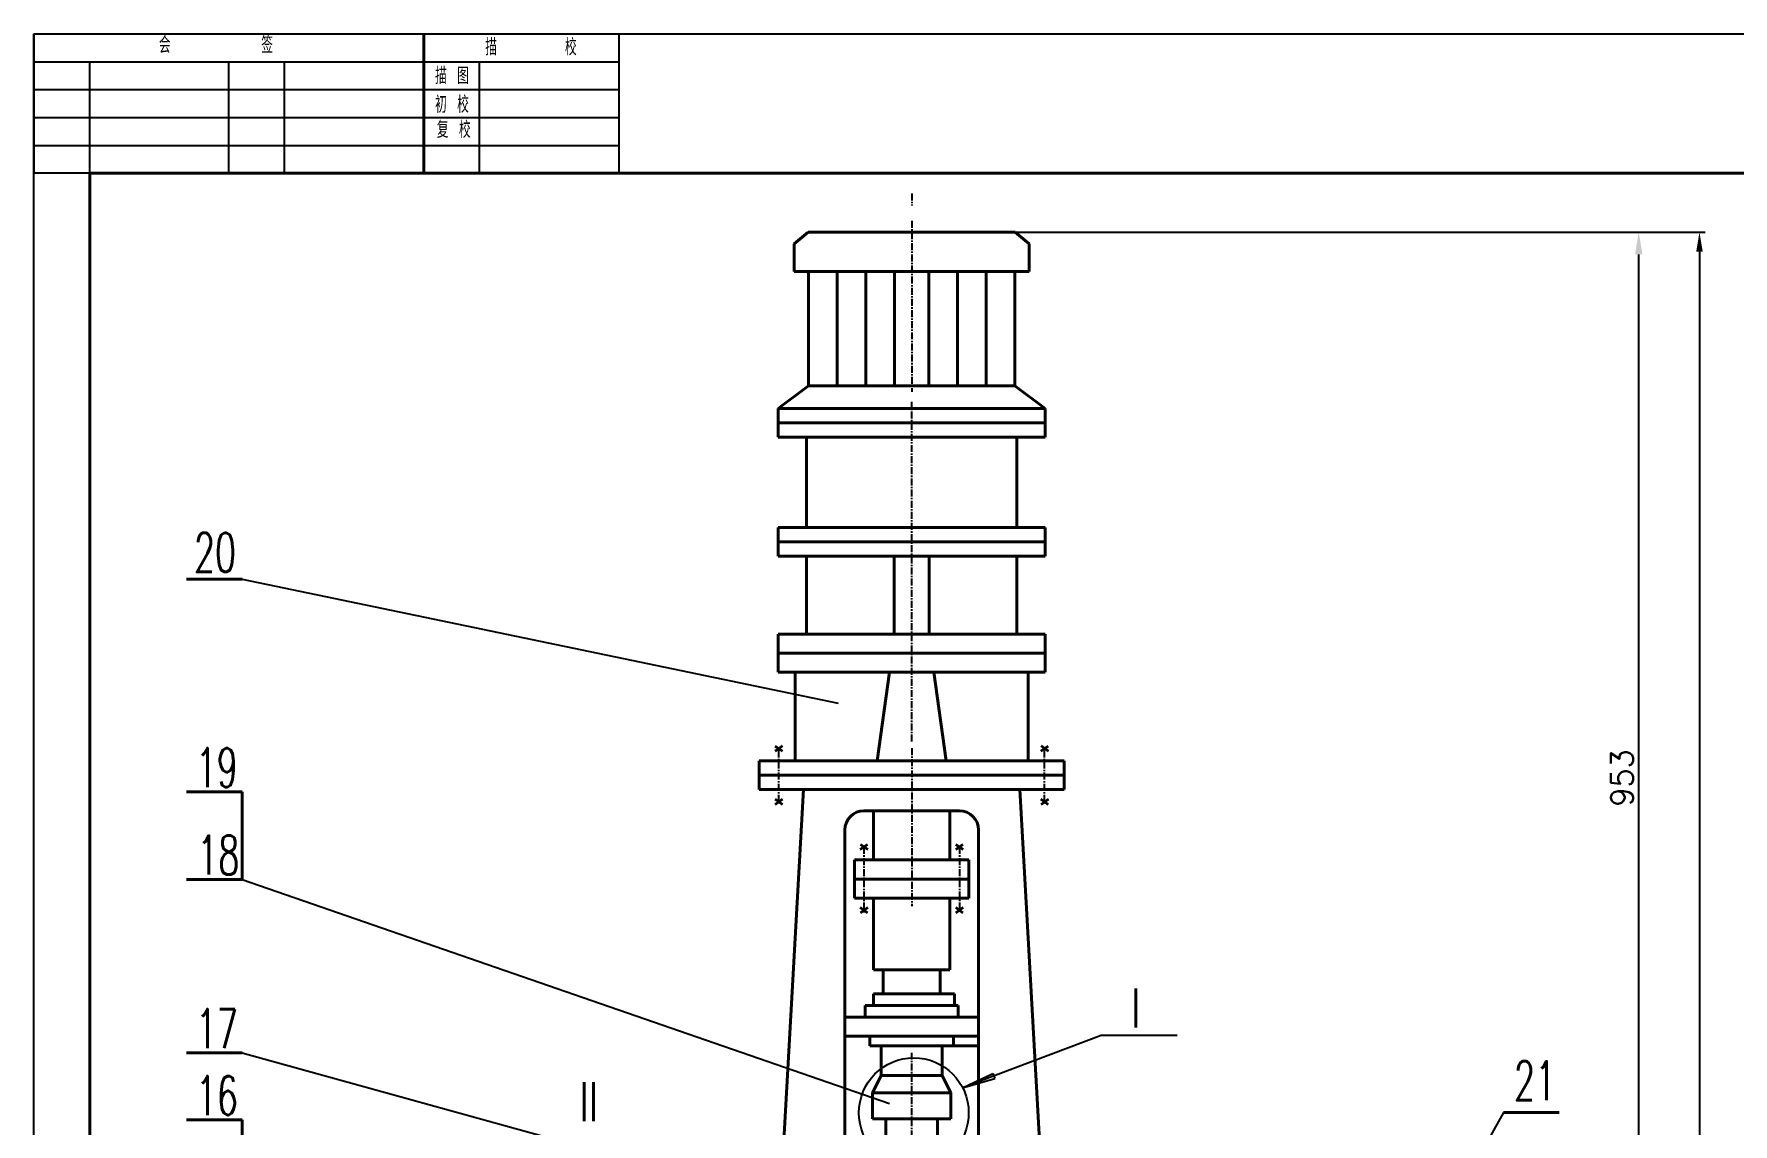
# Model space of a CAD drawing. Header units: inches. Extents: x 22 to 616, y 7 to 848.
# Drawn here: x 22.1 to 327.2, y 652 to 847.7 of the extents above; entities that cross this region are included whole.
import ezdxf

# ---------------------------------------------------------------- set-up
doc = ezdxf.new("R2010")
doc.units = ezdxf.units.IN
doc.header["$MEASUREMENT"] = 0
doc.linetypes.add('CENTER', pattern=[2, 1.25, -0.25, 0.25, -0.25])
doc.layers.get('DEFPOINTS').update_dxf_attribs({"lineweight": 25})
doc.layers.add('1', color=1, linetype='Continuous', lineweight=40)
doc.layers.add('2', color=3, linetype='CENTER', lineweight=25)
doc.styles.add('HZ', font='txt', dxfattribs={"width": 0.5, "bigfont": 'hztxt'})
doc.styles.get("Standard").update_dxf_attribs({"font": 'txt', "bigfont": 'gbcbig.shx'})
doc.dimstyles.new('1', dxfattribs={"dimtxt": 0.18, "dimasz": 0.18, "dimexe": 0.18, "dimexo": 0.0625, "dimgap": 0.09, "dimtad": 0, "dimtih": 1, "dimtoh": 1, "dimdec": 4, "dimzin": 0, "dimdsep": 46, "dimtxsty": 'Standard', "dimcen": 0.09, "dimadec": 0, "dimazin": 0, "dimtfac": 1, "dimtdec": 4, "dimtofl": 0, "dimtmove": 0, "dimatfit": 3, "dimfxl": 1, "dimtolj": 1, "dimtzin": 0, "dimarcsym": 0})

# ---------------------------------------------------------------- blocks, each defined once
blk = doc.blocks.new('*D69')
at = {"color": 0, "lineweight": -2}
for p, q in [((198.27, 812.13), (311.23, 812.13)), ((310.23, 618.33), (310.23, 808.13)), ((310.23, 614.33), (311.23, 614.33))]:
    blk.add_line(p, q, dxfattribs=at)
at = {"color": 0}
for points in [[(309.57, 808.13), (310.9, 808.13), (310.23, 812.13)], [(309.57, 618.33), (310.9, 618.33), (310.23, 614.33)]]:
    blk.add_solid(points, dxfattribs=at)
at = {"layer": 'DEFPOINTS', "color": 0}
for p in [(198.27, 812.13), (310.23, 812.13), (310.23, 614.33)]:
    blk.add_point(p, dxfattribs=at)
at = {"color": 0, "insert": (307.23, 714.11), "char_height": 4, "attachment_point": 5, "rotation": 90}
blk.add_mtext('\\A1;953', dxfattribs=at)
blk = doc.blocks.new('*D13')
for p, q in [((-403.063309, 432.45082), (-427.911056, 423.049232)), ((-389.417393, 432.45082), (-403.063309, 432.45082)), ((-427.911056, 423.049232), (-422.495034, 425.631228)), ((-427.911056, 423.049232), (-422.142373, 424.699169)), ((-422.495034, 425.631228), (-422.142373, 424.699169))]:
    blk.add_line(p, q)

msp = doc.modelspace()

# ---------------------------------------------------------------- linework, layer by layer
for p, q in [((22.06711, 847.72181), (616.06711, 847.72181)), ((22.06711, 6.72181), (22.06711, 847.72181)), ((22.06711, 847.72181), (22.06711, 822.72181)), ((127.06711, 847.72181), (127.06711, 822.72181)), ((22.06711, 842.72181), (127.06711, 842.72181)), ((32.06711, 822.72181), (32.06711, 842.72181)), ((57.06711, 822.72181), (57.06711, 842.72181)), ((67.06711, 822.72181), (67.06711, 842.72181)), ((102.06711, 822.72181), (102.06711, 842.72181)), ((22.06711, 837.72181), (127.06711, 837.72181)), ((22.06711, 832.72181), (127.06711, 832.72181)), ((22.06711, 827.72181), (127.06711, 827.72181)), ((127.06711, 822.72181), (22.06711, 822.72181)), ((198.27173, 812.12688), (322.13511, 812.12688)), ((321.13511, 808.62688), (321.13511, 321.89433)), ((59.47175, 749.79197), (166.47288, 727.56782)), ((59.47175, 695.87186), (175.67282, 655.6548)), ((59.47175, 664.71151), (175.33208, 632.72967)), ((285.96698, 654.04781), (231.65726, 557.29576))]:
    msp.add_line(p, q)
msp.add_circle((180.05236, 653.98485), 9.852)
msp.add_solid([(320.55178, 808.62688), (321.71844, 808.62688), (321.13511, 812.12688)])
at = {"layer": '1'}
for p, q in [((92.06711, 847.72181), (92.06711, 822.72181)), ((32.06711, 822.72181), (606.06711, 822.72181)), ((32.06711, 16.72181), (32.06711, 822.72181)), ((158.58993, 810.03781), (161.07968, 812.12688)), ((161.07968, 812.12688), (198.27173, 812.12688)), ((200.76147, 810.03781), (198.27173, 812.12688)), ((158.58993, 805.05832), (158.58993, 810.03781)), ((200.76147, 805.05832), (200.76147, 810.03781)), ((158.58993, 805.05832), (200.76147, 805.05832)), ((161.1645, 805.05832), (161.1645, 784.53106)), ((166.3065, 805.05832), (166.3065, 784.53106)), ((171.4485, 805.05832), (171.4485, 784.53106)), ((176.5905, 805.05832), (176.5905, 784.53106)), ((182.7609, 805.05832), (182.7609, 784.53106)), ((182.7609, 805.05832), (182.7609, 784.53106)), ((187.9029, 805.05832), (187.9029, 784.53106)), ((193.0449, 805.05832), (193.0449, 784.53106)), ((198.1869, 805.05832), (198.1869, 784.53106)), ((155.6871, 780.45057), (161.1645, 784.53106)), ((161.1645, 784.53106), (198.1869, 784.53106)), ((203.66431, 780.45057), (198.1869, 784.53106)), ((203.66431, 780.45057), (155.6871, 780.45057)), ((155.6871, 775.30857), (155.6871, 780.45057)), ((203.66431, 775.30857), (203.66431, 780.45057)), ((155.6871, 777.87957), (203.66431, 777.87957)), ((155.6871, 775.30857), (203.66431, 775.30857)), ((160.80382, 759.07495), (160.80382, 775.30857)), ((198.54759, 759.07495), (198.54759, 775.30857)), ((155.6871, 753.93295), (155.6871, 759.07495)), ((203.66431, 759.07495), (155.6871, 759.07495)), ((203.66431, 753.93295), (203.66431, 759.07495)), ((203.66431, 756.50395), (155.6871, 756.50395)), ((203.66431, 753.93295), (155.6871, 753.93295)), ((160.80382, 753.93295), (160.80382, 739.96061)), ((176.53524, 739.96061), (176.53524, 753.93295)), ((182.81617, 739.96061), (182.81617, 753.93295)), ((198.54759, 753.93295), (198.54759, 739.96061)), ((49.47175, 749.79197), (59.47175, 749.79197)), ((155.6871, 739.96061), (203.66431, 739.96061)), ((155.6871, 733.10461), (155.6871, 739.96061)), ((203.66431, 733.10461), (203.66431, 739.96061)), ((155.6871, 736.53261), (203.66431, 736.53261)), ((155.6871, 733.10461), (203.66431, 733.10461)), ((158.77204, 717.17128), (158.77204, 733.10461)), ((175.69817, 733.10461), (173.46598, 717.17128)), ((183.65324, 733.10461), (185.88543, 717.17128)), ((200.57937, 717.17128), (200.57937, 733.10461)), ((152.29124, 717.17128), (207.06017, 717.17128)), ((152.29124, 712.02928), (152.29124, 717.17128)), ((156.45189, 719.84892), (155.13797, 718.9119)), ((155.17426, 719.84451), (156.47624, 718.91602)), ((204.17714, 719.84451), (202.87517, 718.91602)), ((202.89952, 719.84892), (204.21344, 718.9119)), ((207.06017, 712.02928), (207.06017, 717.17128)), ((152.29124, 714.60028), (207.06017, 714.60028)), ((49.47175, 711.59856), (59.47175, 711.59856)), ((59.47175, 711.59856), (59.47175, 695.87186)), ((152.29124, 712.02928), (207.06017, 712.02928)), ((160.26743, 712.02928), (155.14771, 621.60874)), ((199.08398, 712.02928), (204.20369, 621.60874)), ((156.45189, 709.35163), (155.13797, 710.28865)), ((155.17426, 709.35604), (156.47624, 710.28453)), ((171.1057, 708.21357), (188.2457, 708.21357)), ((172.8197, 708.21357), (172.8197, 699.37741)), ((186.5317, 708.21357), (186.5317, 699.37741)), ((204.17714, 709.35604), (202.87517, 710.28453)), ((202.89952, 709.35163), (204.21344, 710.28865)), ((167.6777, 704.78557), (167.6777, 633.14246)), ((191.6737, 704.78557), (191.6737, 633.14246)), ((171.74761, 702.17203), (170.43369, 701.23501)), ((170.46998, 702.16762), (171.77196, 701.23912)), ((188.88142, 702.16762), (187.57945, 701.23912)), ((187.6038, 702.17203), (188.91772, 701.23501)), ((169.3917, 699.37741), (189.9597, 699.37741)), ((169.3917, 692.52141), (169.3917, 699.37741)), ((189.9597, 692.52141), (189.9597, 699.37741)), ((49.47175, 695.87186), (59.47175, 695.87186)), ((169.3917, 695.94941), (189.9597, 695.94941)), ((169.3917, 692.52141), (189.9597, 692.52141)), ((171.74761, 689.88627), (170.43369, 690.82328)), ((170.46998, 689.89068), (171.77196, 690.81917)), ((172.8197, 679.67681), (172.8197, 692.52141)), ((186.5317, 679.67681), (186.5317, 692.52141)), ((188.88142, 689.89068), (187.57945, 690.81917)), ((187.6038, 689.88627), (188.91772, 690.82328)), ((172.8197, 679.67681), (186.5317, 679.67681)), ((174.5337, 675.36233), (174.5337, 679.67681)), ((184.8177, 679.67681), (184.8177, 675.36233)), ((172.8197, 675.36233), (172.8197, 673.27046)), ((172.8197, 675.36233), (187.3887, 675.36233)), ((187.3887, 675.36233), (187.3887, 673.27046)), ((171.30899, 673.27046), (188.04241, 673.27046)), ((171.30899, 673.27046), (171.30899, 671.13785)), ((188.04241, 673.27046), (188.04241, 671.13785)), ((167.6777, 671.13785), (191.6737, 671.13785)), ((167.6777, 667.70985), (191.6737, 667.70985)), ((172.15956, 667.70985), (172.15956, 665.99585)), ((191.6737, 665.99585), (172.15956, 665.99585)), ((174.17934, 665.99585), (174.17934, 660.65424)), ((185.17207, 665.99585), (185.17207, 660.65424)), ((187.19184, 667.70985), (187.19184, 665.99585)), ((49.47175, 664.71151), (59.47175, 664.71151)), ((174.17934, 660.65424), (172.64997, 657.54298)), ((174.17934, 660.65424), (185.17207, 660.65424)), ((185.17207, 660.65424), (186.70144, 657.54298)), ((172.64997, 657.54298), (172.64997, 652.91304)), ((172.64997, 657.54298), (186.70144, 657.54298)), ((186.70144, 657.54298), (186.70144, 652.91304)), ((172.64997, 652.91304), (186.70144, 652.91304)), ((175.03787, 652.91304), (175.03787, 641.58696)), ((184.31353, 652.91304), (184.31353, 641.58696)), ((285.96698, 654.04781), (295.96698, 654.04781)), ((49.47175, 652.68946), (59.47175, 652.68946)), ((59.47175, 652.68946), (59.47175, 617.06222))]:
    msp.add_line(p, q, dxfattribs=at)
for centre, start, end in [((171.1057, 704.78557), 90, 180), ((188.2457, 704.78557), 0, 90)]:
    msp.add_arc(centre, 3.428, start, end, dxfattribs=at)
at = {"layer": '2'}
for p, q in [((179.6757, 819.09337), (179.6757, 816.93879)), ((179.6757, 814.13679), (179.6757, 783.46237)), ((179.6757, 814.13679), (179.6757, 783.46237)), ((179.6757, 720.64947), (179.6757, 781.68228)), ((155.80999, 709.8094), (155.80999, 719.39115)), ((179.6757, 719.47347), (179.6757, 691.06002)), ((203.54142, 709.8094), (203.54142, 719.39115)), ((171.1057, 701.71426), (171.1057, 689.73729)), ((188.2457, 701.71426), (188.2457, 690.37436)), ((179.6757, 613.55091), (179.6757, 664.76031))]:
    msp.add_line(p, q, dxfattribs=at)

# ---------------------------------------------------------------- block references
msp.add_blockref('*D13', (616.73822, 235.41499))

# ---------------------------------------------------------------- texts
at = {"style": 'HZ', "width": 0.7}
for s, p in [('会        签', (44.50181, 844.26259)), ('描      校', (103.10848, 843.86642)), ('描 图', (94.08632, 838.7109)), ('初 校', (94.08632, 833.55539)), ('复 校', (94.40854, 829.04431))]:
    msp.add_text(s, height=3, dxfattribs=at).set_placement(p)
at = {"layer": '1'}
for s, width, p in [('20', 0.63, (50.78102, 751.09993)), ('19', 0.63, (51.1192, 712.47053)), ('18', 0.63, (51.39712, 696.74383)), ('I', 0.7, (219.09074, 669.2853)), ('17', 0.63, (51.1192, 665.58348)), ('21', 0.63, (287.83016, 656.23216)), ('16', 0.63, (51.1192, 653.56143)), ('II', 0.7, (120.00388, 652.47398))]:
    msp.add_text(s, height=7, dxfattribs=dict(at, width=width)).set_placement(p)

# ---------------------------------------------------------------- dimensions: what is measured, and where the dimension line sits
dim = msp.add_linear_dim(base=(310.23287, 812.12688), p1=(310.23287, 614.33128), p2=(198.27173, 812.12688), angle=90, text='953', dimstyle='1', override={"dimtxt": 4, "dimasz": 4, "dimexe": 1, "dimexo": 0, "dimgap": 1, "dimtad": 1, "dimtih": 0, "dimtoh": 0, "dimcen": 0, "dimtofl": 1, "dimatfit": 0})
dim.commit()
dim.dimension.update_dxf_attribs({"geometry": '*D69', "text_midpoint": (310.23287, 714.11307), "dimtype": 160})

doc.saveas('drawing.dxf')
